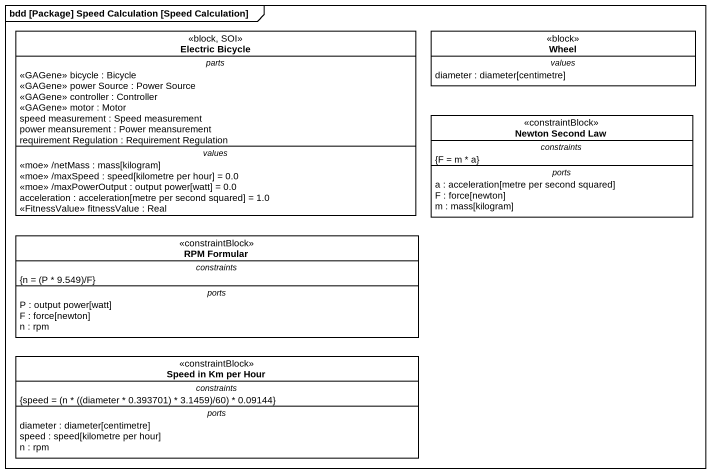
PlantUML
@startuml
mainframe bdd [Package] Speed Calculation [Speed Calculation]
hide circle
hide empty members
class "Electric Bicycle" as Electric_Bicycle <<block, SOI>> {
  -- parts --
  <<GAGene>> bicycle : Bicycle
  <<GAGene>> power Source : Power Source
  <<GAGene>> controller : Controller
  <<GAGene>> motor : Motor
  speed measurement : Speed measurement
  power meansurement : Power meansurement
  requirement Regulation : Requirement Regulation
  -- values --
  <<moe>> /netMass : mass[kilogram]
  <<moe>> /maxSpeed : speed[kilometre per hour] = 0.0
  <<moe>> /maxPowerOutput : output power[watt] = 0.0
  acceleration : acceleration[metre per second squared] = 1.0
  <<FitnessValue>> fitnessValue : Real
}
class Wheel <<block>> {
  -- values --
  diameter : diameter[centimetre]
}
class "Newton Second Law" as Newton_Second_Law <<constraintBlock>> {
  -- constraints --
  {F = m * a}
  -- ports --
  a : acceleration[metre per second squared]
  F : force[newton]
  m : mass[kilogram]
}
class "RPM Formular" as RPM_Formular <<constraintBlock>> {
  -- constraints --
  {field} {n = (P * 9.549)/F}
  -- ports --
  P : output power[watt]
  F : force[newton]
  n : rpm
}
class "Speed in Km per Hour" as Speed_in_Km_per_Hour <<constraintBlock>> {
  -- constraints --
  {field} {speed = (n * ((diameter * 0.393701) * 3.1459)/60) * 0.09144}
  -- ports --
  diameter : diameter[centimetre]
  speed : speed[kilometre per hour]
  n : rpm
}
@enduml
